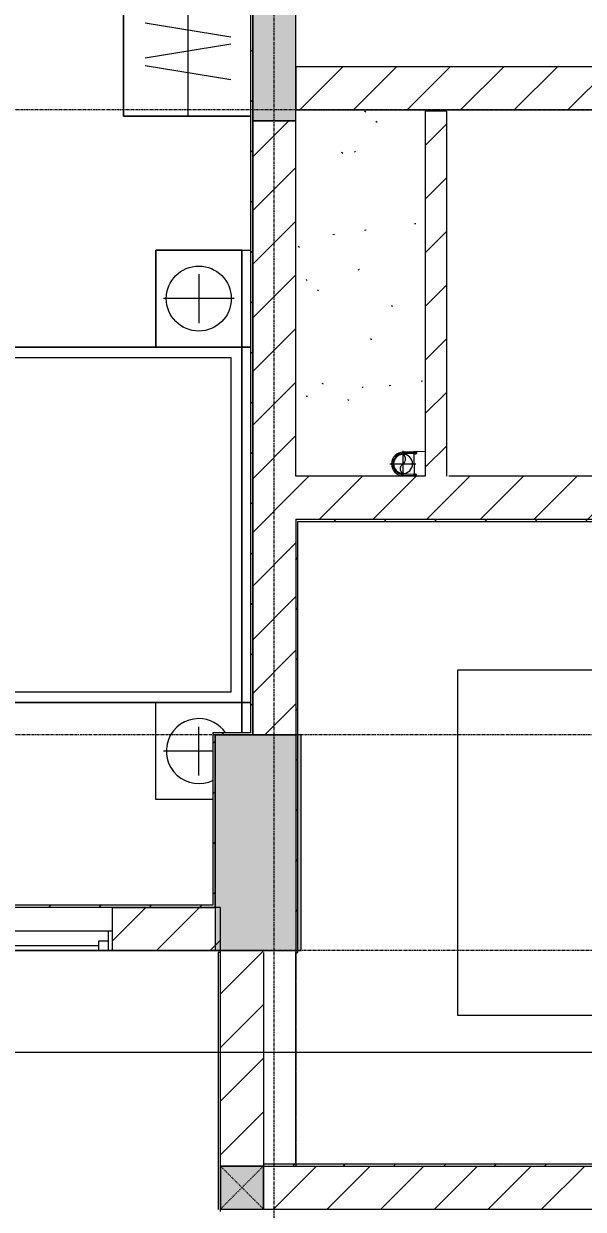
# Model space of a CAD drawing. Header units: millimetres. Extents: x 5356 to 209803, y -16346 to 109894.
# Drawn here: x 76190 to 78786, y 23336 to 28837 of the extents above; entities that cross this region are included whole.
import ezdxf

# ---------------------------------------------------------------- set-up
doc = ezdxf.new("R2010")
doc.units = ezdxf.units.MM
for name, pattern in [('Dash', [6, 3, -3]), ('Grid Line', [22.225, 12.7, -3.175, 3.175, -3.175]), ('IMPORT-CENTER _3_', [10.16, 6.35, -1.27, 1.27, -1.27]), ('Overhead', [3.96875, 2.38125, -1.5875])]:
    doc.linetypes.add(name, pattern=pattern)
for name, color, linetype, lineweight in [('0-1', 7, 'Continuous', 5), ('A-ANNO-DIMS', 211, 'Continuous', 9), ('A-ANNO-DIMS-220', 211, 'Continuous', 9), ('A-CLNG-PATT', 13, 'Continuous', 9), ('A-DOOR', 31, 'Continuous', 9), ('A-FLOR-1', 9, 'Continuous', 9), ('A-GLAZ', 151, 'Continuous', 9), ('A-WALL', 113, 'Continuous', 9), ('A-WALL-3', 113, 'Continuous', 18), ('A-WALL-PATT-2', 9, 'Continuous', 9), ('A-WALL-PATT-3', 111, 'Continuous', 9), ('G-IMPT', 8, 'Continuous', 9), ('G-IMPT-2', 8, 'IMPORT-CENTER _3_', 9), ('I-FURN', 30, 'Continuous', 9), ('I-FURN-1', 9, 'Continuous', 9), ('I-WALL-1', 253, 'Continuous', 18), ('I-WALL-3', 2, 'Continuous', 18), ('M-EQPM', 50, 'Continuous', 9), ('S-COLS', 52, 'Continuous', 9), ('S-COLS-1', 254, 'Continuous', 5), ('S-COLS-2', 253, 'Continuous', 18), ('S-COLS-4', 52, 'Continuous', 18), ('S-COLS-5', 52, 'Dash', 9), ('S-COLS-HDLN', 52, 'Dash', 9), ('S-GRID-1', 1, 'Grid Line', 9), ('S-STRS-ANNO', 31, 'Continuous', 9), ('S-STRS-MBND', 31, 'Overhead', 9)]:
    doc.layers.add(name, color=color, linetype=linetype, lineweight=lineweight)
doc.styles.add('Arial_2', font='arial_0.ttf', dxfattribs={"width": 0.9, "height": 660})
doc.dimstyles.new('1_Dim_chi_tiet_khu_đất_2', dxfattribs={"dimscale": 304.8, "dimtxt": 673.371204, "dimasz": 0.866142, "dimexe": 0.721785, "dimexo": 0.0625, "dimgap": 0.072178, "dimtad": 1, "dimdec": 0, "dimrnd": 5, "dimzin": 0, "dimdsep": 46, "dimtxsty": 'Arial_2', "dimblk1": 'OBLIQUE', "dimblk2": 'OBLIQUE', "dimsah": 1, "dimcen": 0.09, "dimdle": 0.721785, "dimazin": 0, "dimtfac": 1, "dimtdec": 4, "dimtix": 1, "dimtmove": 0, "dimatfit": 3, "dimfxl": 2.165354, "dimfxlon": 1, "dimtvp": 1, "dimtolj": 1, "dimtzin": 0, "dimarcsym": 2})
pattern_1 = [(45, (0, 0), (-116.67262, 116.67262), [])]
pattern_2 = [(45, (0, 0), (-124.4508, 124.4508), [])]

# ---------------------------------------------------------------- blocks, each defined once
blk = doc.blocks.new('NCV_TKTC_KET CAU_rvt-1-TKCS_MB ĐỊNH VỊ MỐC TỌA ĐỘ CÔNG TRÌNH')
at = {"layer": 'S-COLS-1'}
for points in [[(77252.6, 28386.9), (77452.6, 28386.9), (77452.6, 28886.9), (77252.6, 28886.9)], [(77477.6, 24536.9), (77477.6, 25536.9), (77077.6, 25536.9), (77077.6, 24536.9)]]:
    blk.add_hatch(color=256, dxfattribs=at).paths.add_polyline_path(points)
at = {"layer": 'A-FLOR-1'}
for p, q in [((78052.5, 28436.9), (78052.5, 28431.9)), ((77452.6, 23544.9), (77452.6, 24526.9))]:
    blk.add_line(p, q, dxfattribs=at)
at = {"layer": 'S-COLS-2'}
for p, q in [((77252.6, 28886.9), (77252.6, 28386.9)), ((77452.6, 28386.9), (77452.6, 28886.9)), ((77252.6, 28386.9), (77452.6, 28386.9)), ((77477.6, 25536.9), (77077.6, 25536.9)), ((77077.6, 25536.9), (77077.6, 24536.9)), ((77477.6, 24536.9), (77477.6, 25536.9)), ((77077.6, 24536.9), (77477.6, 24536.9))]:
    blk.add_line(p, q, dxfattribs=at)
blk = doc.blocks.new('GIUONG NGU-2TAB-1600x2000 - GIUONG NGU-2TAB-1600x2000-V35-TKCS_MB ĐỊNH VỊ MỐC TỌA ĐỘ CÔNG TRÌNH')
at = {"layer": 'I-FURN-1'}
for p, q in [((569.6, 2050), (1997.1, 2050)), ((1997.1, 2050), (569.6, 2050)), ((1997.1, 2000), (569.6, 2000)), ((458.5, 50), (458.5, 1938.9)), ((458.5, 1938.9), (458.5, 50)), ((508.5, 1938.9), (508.5, 100)), ((2058.2, 100), (2058.2, 1938.9)), ((2108.2, 1938.9), (2108.2, 50)), ((2108.2, 50), (2108.2, 1938.9)), ((8.5, 185), (8.5, 450.3)), ((8.5, 450.3), (458.5, 450.3)), ((8.5, 450.3), (458.5, 450.3)), ((8.5, 185), (8.5, 450.3)), ((458.5, 450.3), (458.5, 50)), ((458.5, 450.3), (458.5, 50)), ((2108.2, 50), (2108.2, 450.3)), ((2108.2, 450.3), (2558.2, 450.3)), ((2108.2, 450.3), (2108.2, 50)), ((2558.2, 450.3), (2108.2, 450.3)), ((2558.2, 450.3), (2558.2, 50)), ((2558.2, 50), (2558.2, 450.3)), ((233.5, 185), (233.5, 413.5)), ((2333.2, 86.8), (2333.2, 413.5)), ((120.2, 250.2), (346.8, 250.2)), ((2446.5, 250.2), (2219.8, 250.2)), ((508.5, 100), (2058.2, 100)), ((458.5, 50), (318.5, 50)), ((318.5, 50), (458.5, 50)), ((458.5, 50), (318.5, 50)), ((2108.2, 50), (458.5, 50)), ((458.5, 50), (458.5, 10)), ((458.5, 10), (458.5, 50)), ((458.5, 50), (2108.2, 50)), ((458.5, 50), (2108.2, 50)), ((2558.2, 50), (2108.2, 50)), ((2108.2, 50), (2558.2, 50)), ((2108.2, 10), (2108.2, 50)), ((2108.2, 50), (2108.2, 10)), ((2108.2, 50), (2558.2, 50)), ((2558.2, 50), (2558.2, 10))]:
    blk.add_line(p, q, dxfattribs=at)
blk.add_circle((2333.2, 250.2), 150.7, dxfattribs=at)
for centre, radius, start, end in [((569.6, 1938.9), 111.1, 90, 180), ((569.6, 1938.9), 111.1, 90, 180), ((1997.1, 1938.9), 111.1, 0, 90), ((1997.1, 1938.9), 111.1, 360, 90), ((569.6, 1938.9), 61.1, 90, 180), ((1997.1, 1938.9), 61.1, 360, 90), ((233.5, 250.2), 150.7, 0, 206.4647), ((233.5, 250.2), 150.7, 304.6154, 0)]:
    blk.add_arc(centre, radius, start, end, dxfattribs=at)
blk = doc.blocks.new('TU DO PN A - TU DO PN A_dwg__U3-V39-TKCS_MB ĐỊNH VỊ MỐC TỌA ĐỘ CÔNG TRÌNH')
at = {"layer": 'I-FURN'}
for p, q in [((197.5, 499), (132.9, 101)), ((231, 499), (295.6, 101)), ((395.7, 499), (331.1, 101)), ((597.5, 499), (532.9, 101)), ((631, 499), (695.6, 101)), ((795.7, 499), (731.1, 101)), ((997.5, 499), (932.9, 101)), ((1031, 499), (1095.6, 101)), ((1195.7, 499), (1131.1, 101)), ((1364.7, 300), (0, 300))]:
    blk.add_line(p, q, dxfattribs=at)
at = {"layer": 'I-FURN', "flags": 128}
blk.add_lwpolyline([(0, 590), (0, 0), (1364.7, 0), (1364.7, 590)], dxfattribs=at)
blk = doc.blocks.new('TU DO PN A - TU DO PN A_dwg-V40-TKCS_MB ĐỊNH VỊ MỐC TỌA ĐỘ CÔNG TRÌNH')
at = {"extrusion": (0, 0, -1), "rotation": 270}
blk.add_blockref('TU DO PN A - TU DO PN A_dwg__U3-V39-TKCS_MB ĐỊNH VỊ MỐC TỌA ĐỘ CÔNG TRÌNH', (-604.3, 1369.6), dxfattribs=at)
blk = doc.blocks.new('TU DO PN A - TU DO PN A-V41-TKCS_MB ĐỊNH VỊ MỐC TỌA ĐỘ CÔNG TRÌNH')
at = {"layer": 'I-FURN-1'}
for p, q in [((10, 0), (600, 0)), ((600, 0), (600, -1364.7)), ((600, -1364.7), (10, -1364.7))]:
    blk.add_line(p, q, dxfattribs=at)
at = {"extrusion": (0, 0, -1), "zscale": -1, "rotation": 180}
blk.add_blockref('TU DO PN A - TU DO PN A_dwg-V40-TKCS_MB ĐỊNH VỊ MỐC TỌA ĐỘ CÔNG TRÌNH', (4.3, 4.8), dxfattribs=at)
blk = doc.blocks.new('NCV_TKTC_TANG 1_rvt-1-TKCS_MB ĐỊNH VỊ MỐC TỌA ĐỘ CÔNG TRÌNH')
at = {"layer": 'A-WALL-PATT-2'}
h = blk.add_hatch(dxfattribs=at)
h.set_pattern_fill('FP_3', color=256, style=0, pattern_type=2)
h.set_pattern_definition(pattern_1)
h.paths.add_polyline_path([(77252.6, 25536.9), (77252.6, 31136.9), (77242.6, 31136.9), (77242.6, 25536.9)])
h = blk.add_hatch(dxfattribs=at)
h.set_pattern_fill('FP_3', color=256, style=0, pattern_type=2)
h.set_pattern_definition(pattern_1)
h.paths.add_polyline_path([(77077.6, 25536.9), (77242.6, 25536.9), (77242.6, 25546.9), (77067.6, 25546.9), (77067.6, 25536.9)])
h = blk.add_hatch(dxfattribs=at)
h.set_pattern_fill('FP_3', color=256, style=0, pattern_type=2)
h.set_pattern_definition(pattern_1)
h.paths.add_polyline_path([(77077.6, 24736.9), (77077.6, 25536.9), (77067.6, 25536.9), (77067.6, 24736.9)])
h = blk.add_hatch(dxfattribs=at)
h.set_pattern_fill('FP_3', color=256, style=0, pattern_type=2)
h.set_pattern_definition(pattern_1)
h.paths.add_polyline_path([(77067.6, 24736.9), (77067.6, 24746.9), (74637.6, 24746.9), (74637.6, 24736.9), (76602.6, 24736.9)])
at = {"layer": 'I-WALL-1'}
for p, q in [((77252.6, 25536.9), (77252.6, 31136.9)), ((77242.6, 31126.9), (77242.6, 25546.9)), ((77242.6, 25546.9), (77067.6, 25546.9)), ((77067.6, 25546.9), (77067.6, 25536.9)), ((77067.6, 25536.9), (77067.6, 24746.9)), ((77077.6, 25536.9), (77242.6, 25536.9)), ((77077.6, 24736.9), (77077.6, 25536.9)), ((77242.6, 25536.9), (77252.6, 25536.9)), ((77067.6, 24746.9), (74637.6, 24746.9)), ((76602.6, 24736.9), (77067.6, 24736.9)), ((77067.6, 24736.9), (77077.6, 24736.9))]:
    blk.add_line(p, q, dxfattribs=at)
at = {"layer": 'I-FURN-1'}
for name, p, rotation in [('TU DO PN A - TU DO PN A-V41-TKCS_MB ĐỊNH VỊ MỐC TỌA ĐỘ CÔNG TRÌNH', (77252.6, 28407.5), 180), ('GIUONG NGU-2TAB-1600x2000 - GIUONG NGU-2TAB-1600x2000-V35-TKCS_MB ĐỊNH VỊ MỐC TỌA ĐỘ CÔNG TRÌNH', (77252.6, 25228.4), 89.99999999999885)]:
    blk.add_blockref(name, p, dxfattribs=dict(at, rotation=rotation))
blk = doc.blocks.new('Thang may HIEN - Dài x Rộng - 2200x1200-551375-TKCS_MB ĐỊNH VỊ MỐC TỌA ĐỘ CÔNG TRÌNH')
at = {"layer": 'A-DOOR'}
for p, q in [((-590, 120), (-880, 120)), ((-880, 120), (-880, 100)), ((-680, 124), (-790, 124)), ((-790, 124), (-790, 120)), ((-680, 120), (-680, 124)), ((-500, -60), (-590, 120)), ((590, 120), (500, -60)), ((880, 120), (590, 120)), ((880, 100), (880, 120)), ((-880, 100), (-600, 100)), ((-600, 100), (-600, -100)), ((600, -100), (600, 100)), ((600, 100), (880, 100)), ((-600, -100), (-640, -100)), ((-640, -100), (-640, -140)), ((-600, -100), (-540, -100)), ((-540, -100), (-540, -140)), ((-500, -140), (-500, -60)), ((500, -60), (500, -140)), ((615, -100), (600, -100)), ((615, -140), (615, -100)), ((640, -100), (615, -100)), ((640, -140), (640, -100)), ((-660, -190.4), (-660, -150.4)), ((-660, -150.4), (-10, -150.4)), ((-10, -150.4), (-660, -150.4)), ((-660, -150.4), (-660, -190.4)), ((-640, -140), (-540, -140)), ((-540, -140), (-500, -140)), ((-10, -150.4), (-10, -190.4)), ((-10, -190.4), (-10, -150.4)), ((660, -150.4), (10, -150.4)), ((10, -150.4), (10, -190.4)), ((10, -150.4), (10, -190.4)), ((660, -150.4), (10, -150.4)), ((500, -140), (615, -140)), ((615, -140), (640, -140)), ((660, -190.4), (660, -150.4)), ((660, -190.4), (660, -150.4)), ((-10, -190.4), (-660, -190.4)), ((-660, -190.4), (-10, -190.4)), ((-10, -200.4), (-660, -200.4)), ((-660, -200.4), (-660, -240.4)), ((-10, -200.4), (-660, -200.4)), ((-660, -200.4), (-660, -240.4)), ((-10, -240.4), (-10, -200.4)), ((-10, -240.4), (-10, -200.4)), ((10, -190.4), (660, -190.4)), ((10, -190.4), (660, -190.4)), ((10, -200.4), (10, -240.4)), ((660, -200.4), (10, -200.4)), ((10, -200.4), (10, -240.4)), ((660, -200.4), (10, -200.4)), ((660, -240.4), (660, -200.4)), ((660, -240.4), (660, -200.4)), ((-660, -240.4), (-10, -240.4)), ((-660, -240.4), (-10, -240.4)), ((-440, -255), (-440, -300)), ((-400, -255), (-440, -255)), ((475, -255), (-400, -255)), ((-400, -350), (-400, -255)), ((10, -240.4), (660, -240.4)), ((10, -240.4), (660, -240.4)), ((475, -255), (515, -255)), ((475, -350), (475, -255)), ((515, -255), (515, -300)), ((-440, -300), (-650, -300)), ((-650, -300), (-650, -2550)), ((650, -300), (515, -300)), ((650, -2550), (650, -300)), ((-400, -350), (-600, -350)), ((-600, -350), (-600, -2500)), ((600, -350), (475, -350)), ((600, -2500), (600, -350)), ((-600, -2500), (600, -2500)), ((-650, -2550), (650, -2550)), ((590.8, -2605.4), (-584.2, -2605.4)), ((-584.2, -2605.4), (-584.2, -2705.4)), ((590.8, -2705.4), (590.8, -2605.4)), ((-584.2, -2705.4), (590.8, -2705.4))]:
    blk.add_line(p, q, dxfattribs=at)
blk = doc.blocks.new('1_FAMILY RVT - W01-WxH 1400x1400xmm-389822-TKCS_MB ĐỊNH VỊ MỐC TỌA ĐỘ CÔNG TRÌNH')
at = {"layer": 'A-GLAZ'}
for p, q in [((248.4, 172.39), (299.2, 197.79)), ((248.4, 172.39), (299.2, 146.99)), ((248.4, 172.39), (451.6, 172.39)), ((-700, 96.19), (-700, -103.81)), ((700, 96.19), (-700, 96.19)), ((-700, 96.19), (-636.5, 96.19)), ((-680.95, 96.19), (-680.95, 7.29)), ((-636.5, 96.19), (-22.225, 96.19)), ((-636.5, 96.19), (-636.5, 51.74)), ((-636.5, 73.965), (-22.225, 73.965)), ((-22.225, 7.29), (-22.225, 96.19)), ((-22.225, 96.19), (22.225, 96.19)), ((22.225, 96.19), (680.95, 96.19)), ((22.225, 96.19), (22.225, 7.29)), ((680.95, 96.19), (700, 96.19)), ((680.95, 96.19), (680.95, 7.29)), ((700, -103.81), (700, 96.19)), ((-700, 7.29), (-680.95, 7.29)), ((-636.5, 51.74), (-680.95, 51.74)), ((-680.95, 7.29), (-22.225, 7.29)), ((22.225, 51.74), (-22.225, 51.74)), ((-22.225, 7.29), (22.225, 7.29)), ((22.225, 29.515), (636.5, 29.515)), ((22.225, 7.29), (636.5, 7.29)), ((636.5, 51.74), (636.5, 7.29)), ((680.95, 51.74), (636.5, 51.74)), ((636.5, 7.29), (700, 7.29)), ((-700, -103.81), (700, -103.81))]:
    blk.add_line(p, q, dxfattribs=at)
blk = doc.blocks.new('TKTC_XREF_251221_MB TANG 1 - TKTC_XREF_260130_MB TANG 1_dwg_CUM U_DN100-V195-TKCS_MB ĐỊNH VỊ MỐC TỌA ĐỘ CÔNG TRÌNH')
at = {"layer": 'G-IMPT'}
blk.add_hatch(color=256, dxfattribs=at).paths.add_polyline_path([(0, 61), (0, 57), (14.8, 55.1), (28.5, 49.4), (40.3, 40.3), (49.4, 28.5), (55.1, 14.8), (57, 0), (55.1, -14.8), (49.4, -28.5), (40.3, -40.3), (28.5, -49.4), (14.8, -55.1), (0, -57), (0, -61), (15.8, -58.9), (30.5, -52.8), (43.1, -43.1), (52.8, -30.5), (58.9, -15.8), (61, 0), (58.9, 15.8), (52.8, 30.5), (43.1, 43.1), (30.5, 52.8), (15.8, 58.9)])
for p, q in [((-66.9, 70.8), (-66.9, 72.7)), ((-79.1, 66.6), (-79.1, 63.4)), ((-76.6, 66.6), (-76.6, 63.4)), ((-74.6, 66.6), (-74.6, 63.4)), ((-72.7, 69.3), (-72.7, 60.7)), ((-66.9, 67.9), (-71.7, 67.9)), ((-66.9, 62.1), (-71.7, 62.1)), ((-65, 69), (0, 69)), ((-79.1, -63.4), (-79.1, -66.6)), ((-76.6, -63.4), (-76.6, -66.6)), ((-74.6, -63.4), (-74.6, -66.6)), ((-72.7, -60.7), (-72.7, -69.3)), ((-66.9, -62.1), (-71.7, -62.1)), ((-66.9, -67.9), (-71.7, -67.9)), ((-65, -69), (0, -69))]:
    blk.add_line(p, q, dxfattribs=at)
at = {"layer": 'G-IMPT', "flags": 128}
for points in [[(-71.7, 59.2), (-66.9, 59.2), (-66.9, 70.8), (-71.7, 70.8)], [(-65, 72.2), (-65, 57.3), (-66.9, 57.3), (-66.9, 59.2)], [(-72.7, 67.6), (-78.1, 67.6), (-78.1, 62.4), (-72.7, 62.4)], [(-65, 61), (0, 61), (0, 57)], [(-72.7, -62.4), (-78.1, -62.4), (-78.1, -67.6), (-72.7, -67.6)], [(-71.7, -70.8), (-66.9, -70.8), (-66.9, -59.2), (-71.7, -59.2)], [(-66.9, -59.2), (-66.9, -57.3), (-65, -57.3), (-65, -72.7), (-66.9, -72.7), (-66.9, -70.8)], [(-65, -61), (0, -61), (0, -57)]]:
    blk.add_lwpolyline(points, dxfattribs=at)
at = {"layer": 'G-IMPT'}
for centre, radius, start, end in [((-71.1, 69.3), 1.56, 112.61986, 247.38014), ((-78.1, 66.6), 0.96, 90, 180), ((-78.1, 63.4), 0.96, 180, 270), ((-67.9, 65), 4.8, 143.1301, 216.8699), ((-71.1, 60.7), 1.56, 112.61986, 247.38014), ((0, 0), 69, 270, 90), ((0, 0), 61, 270, 90), ((0, 0), 57, 270, 90), ((-78.1, -63.4), 0.96, 90, 180), ((-78.1, -66.6), 0.96, 180, 270), ((-71.1, -60.7), 1.56, 112.61986, 247.38014), ((-67.9, -65), 4.8, 143.1301, 216.8699), ((-71.1, -69.3), 1.56, 112.61986, 247.38014)]:
    blk.add_arc(centre, radius, start, end, dxfattribs=at)
blk = doc.blocks.new('TKTC_XREF_251221_MB TANG 1 - TKTC_XREF_260130_MB TANG 1_dwg_$cc-V196-TKCS_MB ĐỊNH VỊ MỐC TỌA ĐỘ CÔNG TRÌNH')
at = {"layer": 'G-IMPT'}
blk.add_circle((0, 0), 0.5, dxfattribs=at)
for centre, radius, start, end in [((0, 0), 0.5, 90, 270), ((0.188, 0.25), 0.313, 126.8699, 233.1301), ((-0.188, -0.25), 0.313, 306.8699, 53.1301)]:
    blk.add_arc(centre, radius, start, end, dxfattribs=at)
at = {"layer": 'G-IMPT-2'}
for p, q in [((0, -0.673), (0, 0.637)), ((-0.673, 0), (0.673, 0))]:
    blk.add_line(p, q, dxfattribs=at)
blk = doc.blocks.new('TKTC_XREF_251221_MB TANG 1 - TKTC_XREF_260130_MB TANG 1_dwg_$cc-V204-TKCS_MB ĐỊNH VỊ MỐC TỌA ĐỘ CÔNG TRÌNH')
at = {"layer": 'G-IMPT'}
blk.add_circle((0, 0), 0.5, dxfattribs=at)
for centre, radius, start, end in [((0, 0), 0.5, 90, 270), ((0.188, 0.25), 0.313, 126.8699, 233.1301), ((-0.188, -0.25), 0.313, 306.8699, 53.1301)]:
    blk.add_arc(centre, radius, start, end, dxfattribs=at)
at = {"layer": 'G-IMPT-2'}
for p, q in [((0, -0.673), (0, 0.637)), ((-0.673, 0), (0.673, 0))]:
    blk.add_line(p, q, dxfattribs=at)
blk = doc.blocks.new('TKTC_XREF_251221_MB TANG 1 - TKTC_XREF_260130_MB TANG 1_dwg-4202109-TKCS_MB ĐỊNH VỊ MỐC TỌA ĐỘ CÔNG TRÌNH')
at = {"layer": 'G-IMPT', "flags": 128}
blk.add_lwpolyline([(-125149.2, -374609.3), (-125149.5, -374493.6), (-125099.5, -374493.9), (-125099.2, -374609.3)], dxfattribs=at)
at = {"extrusion": (0, 0, -1), "xscale": 90.00000000005119, "yscale": 90.00000000005119, "zscale": -90.0000000000512, "rotation": 180.3740267799373}
for name in ['TKTC_XREF_251221_MB TANG 1 - TKTC_XREF_260130_MB TANG 1_dwg_$cc-V196-TKCS_MB ĐỊNH VỊ MỐC TỌA ĐỘ CÔNG TRÌNH', 'TKTC_XREF_251221_MB TANG 1 - TKTC_XREF_260130_MB TANG 1_dwg_$cc-V204-TKCS_MB ĐỊNH VỊ MỐC TỌA ĐỘ CÔNG TRÌNH']:
    blk.add_blockref(name, (125202.6, -374552), dxfattribs=at)
at = {"xscale": 0.7894736842105242, "yscale": 0.7894736842105242, "zscale": 0.7894736842105242, "rotation": 179.6259732184666}
blk.add_blockref('TKTC_XREF_251221_MB TANG 1 - TKTC_XREF_260130_MB TANG 1_dwg_CUM U_DN100-V195-TKCS_MB ĐỊNH VỊ MỐC TỌA ĐỘ CÔNG TRÌNH', (-125200.7, -374552), dxfattribs=at)
blk.add_blockref('TKTC_XREF_251221_MB TANG 1 - TKTC_XREF_260130_MB TANG 1_dwg_CUM U_DN100-V195-TKCS_MB ĐỊNH VỊ MỐC TỌA ĐỘ CÔNG TRÌNH', (-125200.7, -374552), dxfattribs=at)
blk = doc.blocks.new('TKTC_XREF_251221_MB TANG 1 - TKTC_XREF_251221_MB TANG 1-2038492-TKCS_MB ĐỊNH VỊ MỐC TỌA ĐỘ CÔNG TRÌNH')
blk.add_blockref('TKTC_XREF_251221_MB TANG 1 - TKTC_XREF_260130_MB TANG 1_dwg-4202109-TKCS_MB ĐỊNH VỊ MỐC TỌA ĐỘ CÔNG TRÌNH', (169499.1, 384109.7))
blk = doc.blocks.new('G1_SOF - BO TRU - 200x200-3050151-TKCS_MB ĐỊNH VỊ MỐC TỌA ĐỘ CÔNG TRÌNH')
at = {"layer": 'S-COLS-HDLN'}
for p, q in [((-100, 100), (100, -100)), ((100, 100), (-100, -100))]:
    blk.add_line(p, q, dxfattribs=at)
blk = doc.blocks.new('DIMBLOCK7-TKCS_MB ĐỊNH VỊ MỐC TỌA ĐỘ CÔNG TRÌNH')
at = {"layer": 'A-ANNO-DIMS-220'}
for p, q in [((33652.6, 24724.5), (33652.6, 23844.5)), ((33652.6, 24064.5), (33652.6, 24724.5)), ((127252.6, 24724.5), (127252.6, 23844.5)), ((127252.6, 24064.5), (127252.6, 24724.5)), ((33432.6, 24064.5), (127472.6, 24064.5))]:
    blk.add_line(p, q, dxfattribs=at)
at = {"layer": 'A-ANNO-DIMS-220', "lineweight": 25}
for p, q in [((33652.6, 24064.5), (33784.6, 24196.5)), ((127252.6, 24064.5), (127384.6, 24196.5)), ((33652.6, 24064.5), (33520.6, 23932.5)), ((127252.6, 24064.5), (127120.6, 23932.5))]:
    blk.add_line(p, q, dxfattribs=at)
at = {"layer": 'A-ANNO-DIMS-220', "color": 0, "insert": (79313, 24943.3), "char_height": 660, "width": 2734.923, "attachment_point": 1, "line_spacing_factor": 0.941778, "style": 'Arial_2'}
blk.add_mtext('93600', dxfattribs=at)
blk = doc.blocks.new('_Oblique')
at = {"color": 0, "linetype": 'ByBlock', "lineweight": -2}
blk.add_line((-0.5, -0.5), (0.5, 0.5), dxfattribs=at)

msp = doc.modelspace()

# ---------------------------------------------------------------- hatches: boundary and pattern name
at = {"layer": 'A-CLNG-PATT'}
h = msp.add_hatch(dxfattribs=at)
h.set_pattern_fill('FP_5', color=256, style=0, pattern_type=2)
h.set_pattern_definition([(37.5, (0, 0), (-17.8824, 546.968), [7.376, -424.107, 7.376, -475.204, -461.289]), (37.5, (0, 0), (-17.8824, 546.968), [-914.063, 7.376, -453.913]), (7.5, (0, 0), (502.3874, 801.1234), [7.376, -225.398, 7.376, -381.526, -149.032]), (7.5, (0, 0), (502.3874, 801.1234), [-621.676, 7.376, -141.656]), (327.5, (-349.16, 0), (884.0133, 1.6066), [7.376, -134.559, 7.376, -503.591, -667.095]), (327.5, (-349.16, 0), (884.0133, 1.6066), [-652.902, 7.376, -659.719]), (317.5, (-349.16, 0), (853.35, 249.146), [7.376, -63.591, 7.376, -327.591, -383.225]), (317.5, (-349.16, 0), (853.35, 249.146), [-405.935, 7.376, -375.849])])
h.paths.add_polyline_path([(77919, 26737.4), (78052.5, 26737.4), (78052.5, 28436.9), (77452.6, 28436.9), (77452.6, 26737.4), (77917.4, 26737.4)])
at = {"layer": 'A-WALL-PATT-3'}
h = msp.add_hatch(dxfattribs=at)
h.set_pattern_fill('FP_1', color=256, style=0, pattern_type=2)
h.set_pattern_definition(pattern_2)
h.paths.add_polyline_path([(80052.6, 28436.9), (80052.6, 28636.9), (77452.6, 28636.9), (77452.6, 28436.9), (79877.6, 28436.9)])
h = msp.add_hatch(dxfattribs=at)
h.set_pattern_fill('FP_1', color=256, style=0, pattern_type=2)
h.set_pattern_definition(pattern_2)
h.paths.add_polyline_path([(77252.6, 25536.9), (77452.6, 25536.9), (77452.6, 28386.9), (77252.6, 28386.9), (77252.6, 26063.1)])
h = msp.add_hatch(dxfattribs=at)
h.set_pattern_fill('FP_1', color=256, style=0, pattern_type=2)
h.set_pattern_definition(pattern_2)
h.paths.add_polyline_path([(78052.5, 26737.4), (78152.5, 26737.4), (78152.5, 28431.9), (78052.5, 28431.9), (78052.5, 27049.4)])
h = msp.add_hatch(dxfattribs=at)
h.set_pattern_fill('FP_1', color=256, style=0, pattern_type=2)
h.set_pattern_definition(pattern_2)
h.paths.add_polyline_path([(83377.6, 26537.4), (83377.6, 26737.4), (83327.6, 26737.4), (83327.6, 26537.4), (83367.6, 26537.4)])
h.paths.add_polyline_path([(81577.6, 26537.4), (82037.6, 26537.4), (82037.6, 26737.4), (81577.6, 26737.4)])
h.paths.add_polyline_path([(77452.6, 26537.4), (81377.6, 26537.4), (81377.6, 26737.4), (77452.6, 26737.4), (77452.6, 26556.2)])
h = msp.add_hatch(dxfattribs=at)
h.set_pattern_fill('FP_8', color=256, style=0, pattern_type=2)
h.set_pattern_definition(pattern_1)
h.paths.add_polyline_path([(77452.6, 24526.9), (77462.6, 24526.9), (77462.6, 26537.4), (77452.6, 26537.4), (77452.6, 24536.9)])
h = msp.add_hatch(dxfattribs=at)
h.set_pattern_fill('FP_8', color=256, style=0, pattern_type=2)
h.set_pattern_definition(pattern_1)
h.paths.add_polyline_path([(80403.3, 26527.4), (82037.6, 26527.4), (82037.6, 26537.4), (77462.6, 26537.4), (77462.6, 26527.4), (80190.6, 26527.4), (80186.1, 26536.9), (80252.6, 26534.5), (80252.6, 26527.4)])
h.paths.add_polyline_path([(83327.6, 26527.4), (83367.6, 26527.4), (83367.6, 26537.4), (83327.6, 26537.4)])
h = msp.add_hatch(dxfattribs=at)
h.set_pattern_fill('FP_1', color=256, style=0, pattern_type=2)
h.set_pattern_definition(pattern_2)
h.paths.add_polyline_path([(74627.6, 24536.9), (74637.6, 24537.4), (75202.6, 24537.4), (75202.6, 24736.9), (74627.6, 24736.9)])
h.paths.add_polyline_path([(77102.6, 24536.9), (77102.6, 24736.9), (76602.6, 24736.9), (76602.6, 24537.4), (77092.6, 24537.4)])
h = msp.add_hatch(dxfattribs=at)
h.set_pattern_fill('FP_1', color=256, style=0, pattern_type=2)
h.set_pattern_definition(pattern_2)
h.paths.add_polyline_path([(77302.6, 23536.9), (77302.6, 24537.4), (77102.6, 24537.4), (77102.6, 23536.9)])
h = msp.add_hatch(dxfattribs=at)
h.set_pattern_fill('FP_8', color=256, style=0, pattern_type=2)
h.set_pattern_definition(pattern_1)
h.paths.add_polyline_path([(83527.6, 23535.3), (83527.6, 23545.3), (83477.6, 23545.3), (83477.6, 23535.3)])
h.paths.add_polyline_path([(81377.6, 23535.3), (82187.6, 23535.3), (82187.6, 23545.3), (77302.6, 23545.3), (77302.6, 23535.3), (80403.3, 23535.3)])
h = msp.add_hatch(dxfattribs=at)
h.set_pattern_fill('FP_1', color=256, style=0, pattern_type=2)
h.set_pattern_definition(pattern_2)
h.paths.add_polyline_path([(80403.3, 23336.9), (81377.6, 23336.9), (81377.6, 23535.3), (77302.6, 23535.3), (77302.6, 23336.9), (77982.5, 23336.9)])
h.paths.add_polyline_path([(83527.6, 23336.9), (83527.6, 23535.3), (83477.6, 23535.3), (83477.6, 23336.9)])
h.paths.add_polyline_path([(82187.6, 23336.9), (82187.6, 23535.3), (81577.6, 23535.3), (81577.6, 23336.9)])
at = {"layer": 'S-COLS-1'}
msp.add_hatch(color=256, dxfattribs=at).paths.add_polyline_path([(77302.6, 23336.9), (77302.6, 23536.9), (77102.6, 23536.9), (77102.6, 23336.9)])

# ---------------------------------------------------------------- linework, layer by layer
at = {"layer": 'A-WALL'}
for p, q in [((79777.6, 26737.4), (78162.5, 26737.4)), ((77462.6, 26537.4), (81377.6, 26537.4)), ((76602.6, 24537.4), (77092.6, 24537.4)), ((77077.6, 24536.9), (76602.6, 24536.9)), ((77092.6, 24537.4), (77092.6, 24536.9)), ((77302.6, 24526.9), (77302.6, 23536.9)), ((77102.6, 23536.9), (77302.6, 23536.9)), ((81377.6, 23535.3), (77302.6, 23535.3)), ((77302.6, 23535.3), (77302.6, 23336.9))]:
    msp.add_line(p, q, dxfattribs=at)
at = {"layer": 'A-WALL-3'}
for p, q in [((80052.6, 28636.9), (77452.6, 28636.9)), ((77452.6, 28636.9), (77452.6, 28436.9)), ((77452.6, 28386.9), (77252.6, 28386.9)), ((77252.6, 28386.9), (77252.6, 25536.9)), ((77452.6, 28436.9), (79777.6, 28436.9)), ((77452.6, 26737.4), (77452.6, 28386.9)), ((78152.5, 28431.9), (78052.5, 28431.9)), ((78052.5, 28431.9), (78052.5, 26737.4)), ((78152.5, 26737.4), (78152.5, 28431.9)), ((78052.5, 26737.4), (77452.6, 26737.4)), ((77452.6, 26537.4), (77462.6, 26537.4)), ((77252.6, 25536.9), (77452.6, 25536.9)), ((77102.6, 24736.9), (76602.6, 24736.9)), ((77102.6, 23325.3), (77102.6, 24736.9)), ((77092.6, 24536.9), (77102.6, 24536.9)), ((77302.6, 24537.4), (77102.6, 24537.4)), ((77302.6, 24536.9), (77302.6, 24537.4)), ((77102.6, 24526.9), (77092.6, 24526.9)), ((77092.6, 24526.9), (77092.6, 23335.3)), ((77302.6, 23336.9), (81377.6, 23336.9))]:
    msp.add_line(p, q, dxfattribs=at)
at = {"layer": 'I-WALL-3'}
for p, q in [((77452.6, 26537.4), (77452.6, 24536.9)), ((77462.6, 24526.9), (77462.6, 26527.4)), ((77462.6, 26527.4), (80190.6, 26527.4)), ((77452.6, 24526.9), (77462.6, 24526.9)), ((82187.6, 23545.3), (77302.6, 23545.3)), ((77302.6, 23536.9), (77302.6, 23535.3))]:
    msp.add_line(p, q, dxfattribs=at)
at = {"layer": 'S-COLS'}
for p, q in [((77302.6, 23536.9), (77102.6, 23536.9)), ((77302.6, 23336.9), (77302.6, 23535.3))]:
    msp.add_line(p, q, dxfattribs=at)
at = {"layer": 'S-COLS-4'}
for p, q in [((77102.6, 23536.9), (77102.6, 23336.9)), ((77302.6, 23535.3), (77302.6, 23536.9)), ((77102.6, 23336.9), (77302.6, 23336.9))]:
    msp.add_line(p, q, dxfattribs=at)
at = {"layer": 'S-GRID-1'}
for p, q in [((77352.6, 20960.6), (77352.6, 80482.7)), ((131551.8, 28436.9), (29351.8, 28436.9)), ((128757.8, 25536.9), (32145.8, 25536.9)), ((131551.8, 24536.9), (29351.8, 24536.9))]:
    msp.add_line(p, q, dxfattribs=at)
at = {"layer": 'S-STRS-ANNO'}
for p, q in [((78202.6, 25836.9), (78202.6, 24236.9)), ((78952.6, 25836.9), (78202.6, 25836.9)), ((78202.6, 24236.9), (78952.6, 24236.9))]:
    msp.add_line(p, q, dxfattribs=at)
at = {"layer": 'S-STRS-MBND'}
for p, q in [((77452.6, 26536.9), (77452.6, 23536.9)), ((78952.6, 26536.9), (77452.6, 26536.9)), ((77452.6, 23536.9), (78952.6, 23536.9))]:
    msp.add_line(p, q, dxfattribs=at)

# ---------------------------------------------------------------- block references
at = {"layer": '0-1'}
for name in ['NCV_TKTC_KET CAU_rvt-1-TKCS_MB ĐỊNH VỊ MỐC TỌA ĐỘ CÔNG TRÌNH', 'NCV_TKTC_TANG 1_rvt-1-TKCS_MB ĐỊNH VỊ MỐC TỌA ĐỘ CÔNG TRÌNH']:
    msp.add_blockref(name, (0, 0), dxfattribs=at)
at = {"layer": 'A-DOOR', "rotation": 270}
msp.add_blockref('Thang may HIEN - Dài x Rộng - 2200x1200-551375-TKCS_MB ĐỊNH VỊ MỐC TỌA ĐỘ CÔNG TRÌNH', (80452.6, 29587.4), dxfattribs=at)
at = {"layer": 'A-GLAZ', "rotation": 180}
msp.add_blockref('1_FAMILY RVT - W01-WxH 1400x1400xmm-389822-TKCS_MB ĐỊNH VỊ MỐC TỌA ĐỘ CÔNG TRÌNH', (75902.6, 24633.1), dxfattribs=at)
at = {"layer": 'M-EQPM'}
msp.add_blockref('TKTC_XREF_251221_MB TANG 1 - TKTC_XREF_251221_MB TANG 1-2038492-TKCS_MB ĐỊNH VỊ MỐC TỌA ĐỘ CÔNG TRÌNH', (33652.6, 17236.9), dxfattribs=at)
at = {"layer": 'S-COLS-5'}
msp.add_blockref('G1_SOF - BO TRU - 200x200-3050151-TKCS_MB ĐỊNH VỊ MỐC TỌA ĐỘ CÔNG TRÌNH', (77202.6, 23436.9), dxfattribs=at)

# ---------------------------------------------------------------- dimensions: what is measured, and where the dimension line sits
at = {"layer": 'A-ANNO-DIMS'}
dim = msp.add_linear_dim(base=(127252.6, 24064.5), p1=(33652.6, 24724.5), p2=(127252.6, 24724.5), dimstyle='1_Dim_chi_tiet_khu_đất_2', override={"dimpost": '<>', "dimfxl": 93600}, dxfattribs=at)
dim.commit()
dim.dimension.update_dxf_attribs({"geometry": 'DIMBLOCK7-TKCS_MB ĐỊNH VỊ MỐC TỌA ĐỘ CÔNG TRÌNH', "text_midpoint": (80452.6, 24423.7)})

doc.saveas('drawing.dxf')
